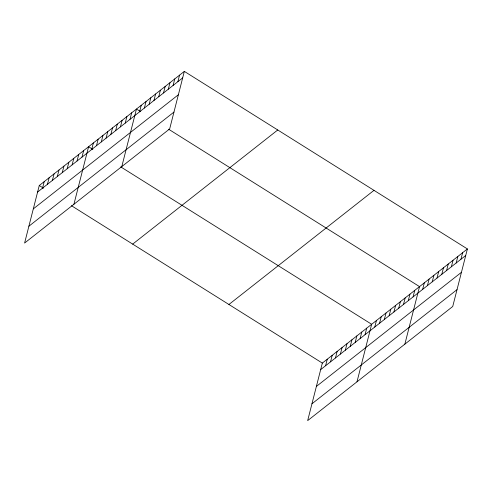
<?xml version="1.0" encoding="UTF-8"?>
<svg xmlns="http://www.w3.org/2000/svg" width="492" height="492" viewBox="0 0 492 492"><rect width="100%" height="100%" fill="white"/><g stroke="black" fill="none" stroke-linecap="round" stroke-linejoin="round"><path stroke-width="0.74" d="M184.334 71.383L39.268 185.515L24.6 243.054L169.666 128.916L184.334 71.383L467.4 248.946L452.732 306.485L307.666 420.617L322.334 363.084L467.4 248.946M42.533 188.159L44.2 181.634M47.466 184.279L49.132 177.753M52.398 180.398L54.065 173.873M57.33 176.517L58.997 169.992M62.263 172.637L63.929 166.112M67.195 168.756L68.862 162.231M72.127 164.875L73.794 158.35M77.059 160.995L78.726 154.47M81.992 157.114L83.658 150.589M73.923 204.248L88.591 146.708L92.834 149.371M91.715 149.463L93.375 142.944M96.5 145.7L98.166 139.174M101.29 141.936L102.951 135.411M106.075 138.166L107.736 131.641M110.86 134.402L112.527 127.877M115.651 130.632L117.311 124.113M120.435 126.868L122.102 120.343M125.226 123.098L126.887 116.579M130.011 119.335L131.678 112.809M121.795 166.579L136.462 109.046L140.706 111.709M139.587 111.801L141.247 105.276M144.371 108.037L146.038 101.512M149.162 104.267L150.823 97.748M153.947 100.503L155.613 93.978M158.738 96.733L160.398 90.214M163.522 92.97L165.183 86.444M168.313 89.206L169.974 82.681M173.098 85.436L174.758 78.911M177.883 81.672L179.549 75.147M325.599 365.728L327.266 359.203M330.532 361.848L332.198 355.322M335.464 357.967L337.131 351.442M340.396 354.086L342.063 347.561M345.329 350.206L346.995 343.68M350.261 346.325L351.928 339.8M355.193 342.444L356.86 335.919M360.126 338.564L361.792 332.038M365.058 334.683L366.724 328.158M356.989 381.817L371.657 324.277L120.737 166.874M374.781 327.032L376.442 320.513M379.566 323.269L381.226 316.743M384.357 319.499L386.017 312.98M389.141 315.735L390.802 309.21M393.926 311.971L395.593 305.446M398.717 308.201L400.377 301.676M403.502 304.437L405.168 297.912M408.292 300.667L409.953 294.148M413.077 296.904L414.738 290.378M404.861 344.148L419.528 286.615L168.608 129.212M422.653 289.37L424.313 282.845M427.437 285.606L429.104 279.081M432.228 281.836L433.889 275.311M437.013 278.072L438.673 271.547M441.804 274.302L443.464 267.783M446.588 270.538L448.249 264.013M451.373 266.769L453.04 260.25M456.164 263.005L457.824 256.48M460.949 259.241L462.615 252.716M37.601 192.04L182.673 77.902M33.315 208.872L178.381 94.741M28.893 226.215L173.959 112.084M132.68 244.112L277.746 129.98M228.921 304.487L373.988 190.349M320.667 369.603L465.739 255.471M316.374 386.441L461.447 272.304M311.959 403.784L457.025 289.653M39.268 185.515L43.511 188.178M71.414 205.681L322.334 363.084"/></g></svg>
